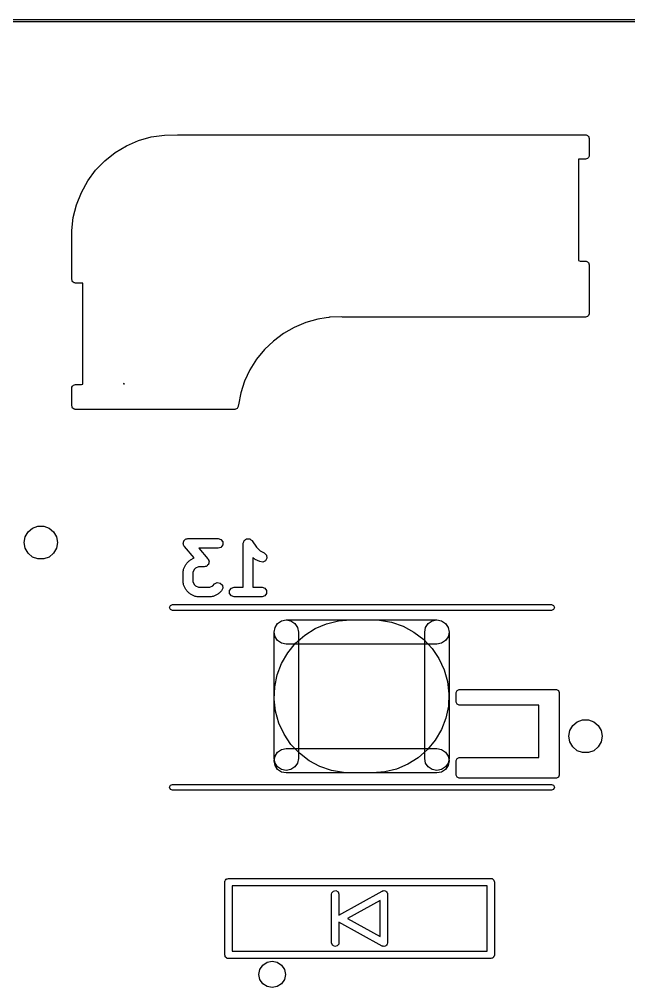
# Model space of a CAD drawing. Extents: x 62 to 223, y -188 to -37.
# Drawn here: x 187.11 to 199.65, y -68.89 to -48.97 of the extents above; entities that cross this region are included whole.
import ezdxf

# ---------------------------------------------------------------- set-up
doc = ezdxf.new("R2010")
doc.units = 0
doc.layers.add('BLACK', color=7, linetype='CONTINUOUS')

msp = doc.modelspace()

# ---------------------------------------------------------------- linework, layer by layer
at = {"layer": 'BLACK', "linetype": 'CONTINUOUS'}
for p, q in [((185.135, -48.9697), (222.235, -48.9697)), ((222.235, -49.0197), (185.135, -49.0197)), ((189.562, -51.463), (189.823, -51.3886)), ((189.823, -51.3886), (190.092, -51.349)), ((190.092, -51.349), (190.36, -51.3449)), ((190.36, -51.3449), (190.36, -51.3447)), ((190.36, -51.3447), (198.76, -51.3447)), ((198.76, -51.3447), (198.77, -51.3464)), ((198.77, -51.3464), (198.773, -51.3458)), ((198.773, -51.3458), (198.776, -51.3475)), ((198.776, -51.3475), (198.786, -51.3492)), ((198.786, -51.3492), (198.801, -51.3617)), ((198.801, -51.3617), (198.817, -51.3715)), ((198.817, -51.3715), (198.82, -51.3778)), ((198.82, -51.3778), (198.825, -51.3822)), ((198.825, -51.3822), (198.828, -51.4014)), ((189.079, -51.7104), (189.312, -51.5709)), ((189.312, -51.5709), (189.562, -51.463)), ((198.828, -51.4014), (198.835, -51.4197)), ((198.835, -51.4197), (198.835, -51.7697)), ((188.866, -51.8792), (189.079, -51.7104)), ((198.83, -51.7954), (198.818, -51.8103)), ((198.832, -51.7856), (198.83, -51.7954)), ((198.834, -51.7827), (198.832, -51.7856)), ((198.835, -51.7697), (198.833, -51.7794)), ((198.833, -51.7794), (198.834, -51.7827)), ((188.677, -52.0743), (188.866, -51.8792)), ((198.76, -51.8447), (198.615, -51.8447)), ((198.615, -51.8447), (198.615, -53.9297)), ((198.778, -51.838), (198.76, -51.8447)), ((198.797, -51.8347), (198.778, -51.838)), ((198.802, -51.8295), (198.797, -51.8347)), ((198.808, -51.8272), (198.802, -51.8295)), ((198.818, -51.8103), (198.808, -51.8272)), ((188.515, -52.2924), (188.677, -52.0743)), ((188.383, -52.5298), (188.515, -52.2924)), ((188.283, -52.7825), (188.383, -52.5298)), ((188.216, -53.046), (188.283, -52.7825)), ((188.185, -53.316), (188.216, -53.046)), ((188.185, -53.3172), (188.185, -53.316)), ((188.185, -53.3197), (188.185, -53.3172)), ((188.185, -54.3197), (188.185, -53.3197)), ((198.615, -53.9297), (198.646, -53.9447)), ((198.646, -53.9447), (198.76, -53.9447)), ((198.76, -53.9447), (198.77, -53.9464)), ((198.77, -53.9464), (198.773, -53.9458)), ((198.773, -53.9458), (198.776, -53.9475)), ((198.776, -53.9475), (198.786, -53.9492)), ((198.786, -53.9492), (198.801, -53.9617)), ((198.801, -53.9617), (198.817, -53.9715)), ((198.817, -53.9715), (198.82, -53.9778)), ((198.82, -53.9778), (198.825, -53.9822)), ((198.825, -53.9822), (198.828, -54.0014)), ((198.828, -54.0014), (198.835, -54.0197)), ((198.835, -54.0197), (198.835, -55.0197)), ((188.192, -54.338), (188.185, -54.3197)), ((188.195, -54.3572), (188.192, -54.338)), ((188.2, -54.3615), (188.195, -54.3572)), ((188.203, -54.3679), (188.2, -54.3615)), ((188.219, -54.3777), (188.203, -54.3679)), ((188.234, -54.3902), (188.219, -54.3777)), ((188.244, -54.3919), (188.234, -54.3902)), ((188.247, -54.3936), (188.244, -54.3919)), ((188.25, -54.393), (188.247, -54.3936)), ((188.26, -54.3947), (188.25, -54.393)), ((188.415, -54.3947), (188.26, -54.3947)), ((188.415, -56.4787), (188.415, -54.3947)), ((193.248, -55.1378), (193.001, -55.2076)), ((193.423, -55.1108), (193.248, -55.1378)), ((193.48, -55.1051), (193.423, -55.1108)), ((193.492, -55.1001), (193.48, -55.1051)), ((193.502, -55.0987), (193.492, -55.1001)), ((193.74, -55.0912), (193.502, -55.0987)), ((193.756, -55.094), (193.74, -55.0912)), ((193.758, -55.0947), (193.756, -55.094)), ((193.759, -55.0944), (193.758, -55.0947)), ((193.76, -55.0947), (193.759, -55.0944)), ((198.76, -55.0947), (193.76, -55.0947)), ((198.778, -55.088), (198.76, -55.0947)), ((198.797, -55.0847), (198.778, -55.088)), ((198.802, -55.0795), (198.797, -55.0847)), ((198.808, -55.0772), (198.802, -55.0795)), ((198.818, -55.0603), (198.808, -55.0772)), ((198.83, -55.0454), (198.818, -55.0603)), ((198.832, -55.0356), (198.83, -55.0454)), ((198.834, -55.0327), (198.832, -55.0356)), ((198.835, -55.0197), (198.833, -55.0294)), ((198.833, -55.0294), (198.834, -55.0327)), ((192.765, -55.3069), (192.543, -55.4342)), ((193.001, -55.2076), (192.765, -55.3069)), ((192.543, -55.4342), (192.337, -55.5878)), ((192.152, -55.7652), (191.99, -55.9638)), ((192.337, -55.5878), (192.152, -55.7652)), ((191.99, -55.9638), (191.853, -56.1807)), ((191.853, -56.1807), (191.744, -56.4127)), ((188.185, -56.5597), (188.187, -56.55)), ((188.185, -56.9197), (188.185, -56.5597)), ((188.186, -56.5467), (188.188, -56.5438)), ((188.187, -56.55), (188.186, -56.5467)), ((188.188, -56.5438), (188.19, -56.534)), ((188.19, -56.534), (188.202, -56.5191)), ((188.202, -56.5191), (188.212, -56.5022)), ((188.212, -56.5022), (188.218, -56.4999)), ((188.218, -56.4999), (188.222, -56.4947)), ((188.222, -56.4947), (188.242, -56.4914)), ((188.242, -56.4914), (188.26, -56.4847)), ((188.26, -56.4847), (188.385, -56.4847)), ((188.385, -56.4847), (188.415, -56.4787)), ((189.253, -56.4607), (189.252, -56.4697)), ((189.252, -56.4697), (189.27, -56.4697)), ((189.27, -56.4697), (189.253, -56.4607)), ((191.744, -56.4127), (191.664, -56.6563)), ((191.664, -56.6563), (191.616, -56.8976)), ((188.192, -56.938), (188.185, -56.9197)), ((188.195, -56.9572), (188.192, -56.938)), ((188.2, -56.9615), (188.195, -56.9572)), ((188.203, -56.9679), (188.2, -56.9615)), ((188.219, -56.9777), (188.203, -56.9679)), ((191.588, -56.9772), (191.54, -56.9947)), ((191.614, -56.9327), (191.588, -56.9772)), ((191.618, -56.9083), (191.612, -56.9211)), ((191.612, -56.9211), (191.614, -56.9327)), ((191.616, -56.8976), (191.618, -56.9083)), ((188.234, -56.9902), (188.219, -56.9777)), ((188.244, -56.9919), (188.234, -56.9902)), ((188.247, -56.9936), (188.244, -56.9919)), ((188.25, -56.993), (188.247, -56.9936)), ((188.26, -56.9947), (188.25, -56.993)), ((191.12, -56.9947), (188.26, -56.9947)), ((191.144, -56.9982), (191.12, -56.9947)), ((191.169, -56.9947), (191.144, -56.9982)), ((191.54, -56.9947), (191.169, -56.9947)), ((187.227, -59.6174), (187.286, -59.5143)), ((187.286, -59.5143), (187.378, -59.4378)), ((187.378, -59.4378), (187.489, -59.3971)), ((187.489, -59.3971), (187.609, -59.3971)), ((187.609, -59.3971), (187.72, -59.4378)), ((187.72, -59.4378), (187.812, -59.5143)), ((187.812, -59.5143), (187.871, -59.6174)), ((187.206, -59.7347), (187.227, -59.6174)), ((187.227, -59.852), (187.206, -59.7347)), ((187.871, -59.6174), (187.892, -59.7347)), ((187.892, -59.7347), (187.871, -59.852)), ((190.479, -59.7611), (190.483, -59.7414)), ((190.483, -59.7716), (190.479, -59.7611)), ((190.483, -59.7212), (190.49, -59.712)), ((190.483, -59.7414), (190.483, -59.7212)), ((190.49, -59.712), (190.492, -59.7009)), ((190.492, -59.7009), (190.507, -59.6875)), ((190.507, -59.6875), (190.519, -59.6712)), ((190.519, -59.6712), (190.53, -59.6677)), ((190.53, -59.6677), (190.539, -59.6602)), ((190.539, -59.6602), (190.559, -59.6583)), ((190.559, -59.6583), (190.578, -59.6521)), ((190.578, -59.6521), (191.197, -59.6521)), ((191.197, -59.6521), (191.256, -59.6712)), ((191.256, -59.6712), (191.292, -59.7212)), ((191.292, -59.7212), (191.292, -59.783)), ((191.716, -59.7481), (191.726, -59.7209)), ((191.717, -59.7501), (191.716, -59.7481)), ((191.716, -59.7521), (191.717, -59.7501)), ((191.716, -60.6521), (191.716, -59.7521)), ((191.726, -59.7209), (191.735, -59.6933)), ((191.735, -59.6933), (191.737, -59.6921)), ((191.737, -59.6921), (191.738, -59.6901)), ((191.738, -59.6901), (191.762, -59.674)), ((191.762, -59.674), (191.785, -59.657)), ((191.785, -59.657), (191.787, -59.657)), ((191.787, -59.657), (191.789, -59.6558)), ((191.789, -59.6558), (191.818, -59.657)), ((191.818, -59.657), (191.847, -59.657)), ((191.847, -59.657), (191.849, -59.6582)), ((191.849, -59.6582), (191.851, -59.6583)), ((191.851, -59.6583), (191.874, -59.6763)), ((191.874, -59.6763), (191.897, -59.6933)), ((191.897, -59.6933), (191.898, -59.6953)), ((191.898, -59.6953), (191.899, -59.6966)), ((191.899, -59.6966), (191.989, -59.8312)), ((187.286, -59.9551), (187.227, -59.852)), ((187.378, -60.0316), (187.286, -59.9551)), ((187.812, -59.9551), (187.72, -60.0316)), ((187.871, -59.852), (187.812, -59.9551)), ((190.483, -59.783), (190.483, -59.7716)), ((190.495, -59.7994), (190.483, -59.783)), ((190.503, -59.8179), (190.495, -59.7994)), ((190.707, -60.0518), (190.503, -59.8179)), ((191.197, -59.8521), (190.798, -59.8521)), ((190.798, -59.8521), (190.987, -60.0672)), ((191.256, -59.833), (191.197, -59.8521)), ((191.292, -59.783), (191.256, -59.833)), ((191.989, -59.8312), (192.066, -59.908)), ((192.066, -59.908), (192.147, -59.9484)), ((192.147, -59.9484), (192.191, -59.9917)), ((187.489, -60.0723), (187.378, -60.0316)), ((187.609, -60.0723), (187.489, -60.0723)), ((187.72, -60.0316), (187.609, -60.0723)), ((190.548, -60.172), (190.555, -60.1576)), ((190.555, -60.1576), (190.603, -60.11)), ((190.603, -60.11), (190.617, -60.1026)), ((190.617, -60.1026), (190.629, -60.0912)), ((190.629, -60.0912), (190.707, -60.0518)), ((190.987, -60.0672), (190.995, -60.0858)), ((190.995, -60.0858), (191.007, -60.1021)), ((191.007, -60.164), (191, -60.1732)), ((191.007, -60.1021), (191.007, -60.1135)), ((191.007, -60.1135), (191.011, -60.124)), ((191.011, -60.124), (191.007, -60.1437)), ((191.007, -60.1437), (191.007, -60.164)), ((191.936, -60.0609), (191.916, -60.0411)), ((191.916, -60.0411), (191.916, -60.6521)), ((191.95, -60.0683), (191.936, -60.0609)), ((191.962, -60.0796), (191.95, -60.0683)), ((192.057, -60.1273), (191.962, -60.0796)), ((192.118, -60.1365), (192.057, -60.1273)), ((192.173, -60.108), (192.118, -60.1365)), ((192.201, -60.0527), (192.173, -60.108)), ((192.191, -59.9917), (192.201, -60.0527)), ((190.478, -60.3235), (190.485, -60.3016)), ((190.478, -60.5616), (190.478, -60.3235)), ((190.485, -60.3016), (190.489, -60.2788)), ((190.489, -60.2788), (190.536, -60.1836)), ((190.536, -60.1836), (190.548, -60.172)), ((190.708, -60.2875), (190.678, -60.3471)), ((190.678, -60.3471), (190.678, -60.538)), ((190.733, -60.2628), (190.708, -60.2875)), ((190.792, -60.233), (190.733, -60.2628)), ((190.911, -60.233), (190.792, -60.233)), ((190.931, -60.2268), (190.911, -60.233)), ((190.951, -60.225), (190.931, -60.2268)), ((190.959, -60.2175), (190.951, -60.225)), ((190.97, -60.214), (190.959, -60.2175)), ((190.982, -60.1976), (190.97, -60.214)), ((190.997, -60.1843), (190.982, -60.1976)), ((191, -60.1732), (190.997, -60.1843)), ((190.485, -60.5835), (190.478, -60.5616)), ((190.678, -60.538), (190.708, -60.5976)), ((191.126, -60.5861), (191.181, -60.5581)), ((191.181, -60.5581), (191.243, -60.5677)), ((190.489, -60.6063), (190.485, -60.5835)), ((190.536, -60.7016), (190.489, -60.6063)), ((190.548, -60.7131), (190.536, -60.7016)), ((190.555, -60.7276), (190.548, -60.7131)), ((190.603, -60.7752), (190.555, -60.7276)), ((190.708, -60.5976), (190.733, -60.6223)), ((190.733, -60.6223), (190.792, -60.6521)), ((190.792, -60.6521), (191.031, -60.6521)), ((191.031, -60.6521), (191.09, -60.6223)), ((191.09, -60.6223), (191.126, -60.5861)), ((191.268, -60.7276), (191.22, -60.7752)), ((191.243, -60.5677), (191.286, -60.6115)), ((191.296, -60.6725), (191.268, -60.7276)), ((191.286, -60.6115), (191.296, -60.6725)), ((191.435, -60.7212), (191.472, -60.6712)), ((191.435, -60.783), (191.435, -60.7212)), ((191.472, -60.6712), (191.53, -60.6521)), ((191.53, -60.6521), (191.716, -60.6521)), ((191.916, -60.6521), (192.102, -60.6521)), ((192.102, -60.6521), (192.161, -60.6712)), ((192.161, -60.6712), (192.197, -60.7212)), ((192.197, -60.7212), (192.197, -60.783)), ((190.617, -60.7825), (190.603, -60.7752)), ((190.629, -60.7939), (190.617, -60.7825)), ((190.724, -60.8415), (190.629, -60.7939)), ((190.747, -60.845), (190.724, -60.8415)), ((190.769, -60.8521), (190.747, -60.845)), ((191.054, -60.8521), (190.769, -60.8521)), ((191.076, -60.845), (191.054, -60.8521)), ((191.099, -60.8415), (191.076, -60.845)), ((191.194, -60.7939), (191.099, -60.8415)), ((191.206, -60.7825), (191.194, -60.7939)), ((191.22, -60.7752), (191.206, -60.7825)), ((191.472, -60.833), (191.435, -60.783)), ((191.53, -60.8521), (191.472, -60.833)), ((192.102, -60.8521), (191.53, -60.8521)), ((192.161, -60.833), (192.102, -60.8521)), ((192.197, -60.783), (192.161, -60.833)), ((190.2, -61.0697), (190.218, -61.0273)), ((190.218, -61.1121), (190.2, -61.0697)), ((190.218, -61.0273), (190.26, -61.0097)), ((190.26, -61.1297), (190.218, -61.1121)), ((190.26, -61.0097), (198.06, -61.0097)), ((198.06, -61.1297), (190.26, -61.1297)), ((198.06, -61.0097), (198.102, -61.0273)), ((198.102, -61.1121), (198.06, -61.1297)), ((198.102, -61.0273), (198.12, -61.0697)), ((198.12, -61.0697), (198.102, -61.1121)), ((192.423, -61.3982), (192.504, -61.344)), ((192.423, -61.3982), (192.504, -61.344)), ((192.423, -61.3982), (192.504, -61.344)), ((192.423, -61.3982), (192.504, -61.344)), ((192.504, -61.344), (192.6, -61.325)), ((192.504, -61.344), (192.6, -61.325)), ((192.504, -61.344), (192.6, -61.325)), ((192.504, -61.344), (192.6, -61.325)), ((192.6, -61.325), (195.7, -61.325)), ((192.6, -61.325), (192.696, -61.344)), ((192.6, -61.325), (195.7, -61.325)), ((192.6, -61.325), (192.696, -61.344)), ((192.696, -61.344), (192.777, -61.3982)), ((192.696, -61.344), (192.777, -61.3982)), ((193.428, -61.4055), (193.673, -61.3453)), ((193.428, -61.4055), (193.673, -61.3453)), ((193.428, -61.4055), (193.673, -61.3453)), ((193.428, -61.4055), (193.673, -61.3453)), ((193.673, -61.3453), (193.925, -61.325)), ((193.673, -61.3453), (193.925, -61.325)), ((193.673, -61.3453), (193.925, -61.325)), ((193.673, -61.3453), (193.925, -61.325)), ((193.925, -61.325), (194.375, -61.325)), ((193.925, -61.325), (194.375, -61.325)), ((193.925, -61.325), (194.375, -61.325)), ((193.925, -61.325), (194.375, -61.325)), ((194.375, -61.325), (194.518, -61.3315)), ((194.375, -61.325), (194.518, -61.3315)), ((194.375, -61.325), (194.518, -61.3315)), ((194.375, -61.325), (194.518, -61.3315)), ((194.518, -61.3315), (194.767, -61.3745)), ((194.518, -61.3315), (194.767, -61.3745)), ((194.518, -61.3315), (194.767, -61.3745)), ((194.518, -61.3315), (194.767, -61.3745)), ((195.523, -61.3982), (195.604, -61.344)), ((195.523, -61.3982), (195.604, -61.344)), ((195.604, -61.344), (195.7, -61.325)), ((195.604, -61.344), (195.7, -61.325)), ((195.7, -61.325), (195.796, -61.344)), ((195.7, -61.325), (195.796, -61.344)), ((195.7, -61.325), (195.796, -61.344)), ((195.7, -61.325), (195.796, -61.344)), ((195.796, -61.344), (195.877, -61.3982)), ((195.796, -61.344), (195.877, -61.3982)), ((195.796, -61.344), (195.877, -61.3982)), ((195.796, -61.344), (195.877, -61.3982)), ((192.35, -61.575), (192.369, -61.4793)), ((192.35, -61.575), (192.369, -61.4793)), ((192.35, -61.575), (192.369, -61.4793)), ((192.35, -61.575), (192.369, -61.4793)), ((192.369, -61.4793), (192.423, -61.3982)), ((192.369, -61.4793), (192.423, -61.3982)), ((192.369, -61.4793), (192.423, -61.3982)), ((192.369, -61.4793), (192.423, -61.3982)), ((192.777, -61.3982), (192.831, -61.4793)), ((192.777, -61.3982), (192.831, -61.4793)), ((192.831, -61.4793), (192.85, -61.575)), ((192.831, -61.4793), (192.85, -61.575)), ((192.982, -61.6388), (193.195, -61.5042)), ((192.982, -61.6388), (193.195, -61.5042)), ((192.982, -61.6388), (193.195, -61.5042)), ((192.982, -61.6388), (193.195, -61.5042)), ((193.195, -61.5042), (193.428, -61.4055)), ((193.195, -61.5042), (193.428, -61.4055)), ((193.195, -61.5042), (193.428, -61.4055)), ((193.195, -61.5042), (193.428, -61.4055)), ((194.767, -61.3745), (195.006, -61.4567)), ((194.767, -61.3745), (195.006, -61.4567)), ((194.767, -61.3745), (195.006, -61.4567)), ((194.767, -61.3745), (195.006, -61.4567)), ((195.006, -61.4567), (195.228, -61.5761)), ((195.006, -61.4567), (195.228, -61.5761)), ((195.006, -61.4567), (195.228, -61.5761)), ((195.006, -61.4567), (195.228, -61.5761)), ((195.45, -61.575), (195.469, -61.4793)), ((195.45, -61.575), (195.469, -61.4793)), ((195.469, -61.4793), (195.523, -61.3982)), ((195.469, -61.4793), (195.523, -61.3982)), ((195.877, -61.3982), (195.931, -61.4793)), ((195.877, -61.3982), (195.931, -61.4793)), ((195.877, -61.3982), (195.931, -61.4793)), ((195.877, -61.3982), (195.931, -61.4793)), ((195.931, -61.4793), (195.95, -61.575)), ((195.931, -61.4793), (195.95, -61.575)), ((195.931, -61.4793), (195.95, -61.575)), ((195.931, -61.4793), (195.95, -61.575)), ((192.369, -61.6707), (192.35, -61.575)), ((192.35, -64.175), (192.35, -61.575)), ((192.369, -61.6707), (192.35, -61.575)), ((192.35, -64.175), (192.35, -61.575)), ((192.423, -61.7518), (192.369, -61.6707)), ((192.423, -61.7518), (192.369, -61.6707)), ((192.504, -61.806), (192.423, -61.7518)), ((192.504, -61.806), (192.423, -61.7518)), ((192.792, -61.8059), (192.982, -61.6388)), ((192.792, -61.8059), (192.982, -61.6388)), ((192.792, -61.8059), (192.982, -61.6388)), ((192.792, -61.8059), (192.982, -61.6388)), ((192.85, -61.575), (192.85, -64.175)), ((192.85, -61.575), (192.85, -64.175)), ((195.228, -61.5761), (195.429, -61.7295)), ((195.228, -61.5761), (195.429, -61.7295)), ((195.228, -61.5761), (195.429, -61.7295)), ((195.228, -61.5761), (195.429, -61.7295)), ((195.429, -61.7295), (195.602, -61.9131)), ((195.429, -61.7295), (195.602, -61.9131)), ((195.429, -61.7295), (195.602, -61.9131)), ((195.429, -61.7295), (195.602, -61.9131)), ((195.45, -64.175), (195.45, -61.575)), ((195.45, -64.175), (195.45, -61.575)), ((195.877, -61.7518), (195.796, -61.806)), ((195.877, -61.7518), (195.796, -61.806)), ((195.931, -61.6707), (195.877, -61.7518)), ((195.931, -61.6707), (195.877, -61.7518)), ((195.95, -61.575), (195.931, -61.6707)), ((195.95, -61.575), (195.931, -61.6707)), ((195.95, -61.575), (195.95, -64.175)), ((195.95, -61.575), (195.95, -64.175)), ((192.6, -61.825), (192.504, -61.806)), ((192.6, -61.825), (192.504, -61.806)), ((195.7, -61.825), (192.6, -61.825)), ((195.7, -61.825), (192.6, -61.825)), ((192.632, -62.0011), (192.792, -61.8059)), ((192.632, -62.0011), (192.792, -61.8059)), ((192.632, -62.0011), (192.792, -61.8059)), ((192.632, -62.0011), (192.792, -61.8059)), ((195.602, -61.9131), (195.744, -62.122)), ((195.602, -61.9131), (195.744, -62.122)), ((195.602, -61.9131), (195.744, -62.122)), ((195.602, -61.9131), (195.744, -62.122)), ((195.796, -61.806), (195.7, -61.825)), ((195.796, -61.806), (195.7, -61.825)), ((192.505, -62.2195), (192.632, -62.0011)), ((192.505, -62.2195), (192.632, -62.0011)), ((192.505, -62.2195), (192.632, -62.0011)), ((192.505, -62.2195), (192.632, -62.0011)), ((195.744, -62.122), (195.851, -62.351)), ((195.744, -62.122), (195.851, -62.351)), ((195.744, -62.122), (195.851, -62.351)), ((195.744, -62.122), (195.851, -62.351)), ((192.414, -62.4553), (192.505, -62.2195)), ((192.414, -62.4553), (192.505, -62.2195)), ((192.414, -62.4553), (192.505, -62.2195)), ((192.414, -62.4553), (192.505, -62.2195)), ((195.851, -62.351), (195.92, -62.5941)), ((195.851, -62.351), (195.92, -62.5941)), ((195.851, -62.351), (195.92, -62.5941)), ((195.851, -62.351), (195.92, -62.5941)), ((192.362, -62.7026), (192.414, -62.4553)), ((192.362, -62.7026), (192.414, -62.4553)), ((192.362, -62.7026), (192.414, -62.4553)), ((192.362, -62.7026), (192.414, -62.4553)), ((192.351, -62.955), (192.362, -62.7026)), ((192.351, -62.955), (192.362, -62.7026)), ((192.351, -62.955), (192.362, -62.7026)), ((192.351, -62.955), (192.362, -62.7026)), ((195.92, -62.5941), (195.949, -62.845)), ((195.92, -62.5941), (195.949, -62.845)), ((195.92, -62.5941), (195.949, -62.845)), ((195.92, -62.5941), (195.949, -62.845)), ((195.949, -62.845), (195.938, -63.0974)), ((195.949, -62.845), (195.938, -63.0974)), ((195.949, -62.845), (195.938, -63.0974)), ((195.949, -62.845), (195.938, -63.0974)), ((196.1, -62.8197), (196.118, -62.7773)), ((196.1, -63.0197), (196.1, -62.8197)), ((196.118, -62.7773), (196.16, -62.7597)), ((196.16, -62.7597), (198.16, -62.7597)), ((198.16, -62.7597), (198.202, -62.7773)), ((198.202, -62.7773), (198.22, -62.8197)), ((198.22, -62.8197), (198.22, -64.5197)), ((192.38, -63.2059), (192.351, -62.955)), ((192.38, -63.2059), (192.351, -62.955)), ((192.38, -63.2059), (192.351, -62.955)), ((192.38, -63.2059), (192.351, -62.955)), ((195.938, -63.0974), (195.886, -63.3447)), ((195.938, -63.0974), (195.886, -63.3447)), ((195.938, -63.0974), (195.886, -63.3447)), ((195.938, -63.0974), (195.886, -63.3447)), ((196.118, -63.0621), (196.1, -63.0197)), ((196.16, -63.0797), (196.118, -63.0621)), ((197.8, -63.0797), (196.16, -63.0797)), ((197.8, -64.1597), (197.8, -63.0797)), ((192.449, -63.449), (192.38, -63.2059)), ((192.449, -63.449), (192.38, -63.2059)), ((192.449, -63.449), (192.38, -63.2059)), ((192.449, -63.449), (192.38, -63.2059)), ((195.886, -63.3447), (195.795, -63.5805)), ((195.886, -63.3447), (195.795, -63.5805)), ((195.886, -63.3447), (195.795, -63.5805)), ((195.886, -63.3447), (195.795, -63.5805)), ((192.556, -63.678), (192.449, -63.449)), ((192.556, -63.678), (192.449, -63.449)), ((192.556, -63.678), (192.449, -63.449)), ((192.556, -63.678), (192.449, -63.449)), ((198.438, -63.6024), (198.497, -63.4993)), ((198.497, -63.4993), (198.589, -63.4228)), ((198.589, -63.4228), (198.7, -63.3821)), ((198.7, -63.3821), (198.82, -63.3821)), ((198.82, -63.3821), (198.931, -63.4228)), ((198.931, -63.4228), (199.023, -63.4993)), ((199.023, -63.4993), (199.082, -63.6024)), ((192.698, -63.8869), (192.556, -63.678)), ((192.698, -63.8869), (192.556, -63.678)), ((192.698, -63.8869), (192.556, -63.678)), ((192.698, -63.8869), (192.556, -63.678)), ((195.795, -63.5805), (195.668, -63.7989)), ((195.795, -63.5805), (195.668, -63.7989)), ((195.795, -63.5805), (195.668, -63.7989)), ((195.795, -63.5805), (195.668, -63.7989)), ((198.417, -63.7197), (198.438, -63.6024)), ((198.438, -63.837), (198.417, -63.7197)), ((199.082, -63.6024), (199.103, -63.7197)), ((199.103, -63.7197), (199.082, -63.837)), ((192.871, -64.0705), (192.698, -63.8869)), ((192.871, -64.0705), (192.698, -63.8869)), ((192.871, -64.0705), (192.698, -63.8869)), ((192.871, -64.0705), (192.698, -63.8869)), ((195.668, -63.7989), (195.508, -63.9941)), ((195.668, -63.7989), (195.508, -63.9941)), ((195.668, -63.7989), (195.508, -63.9941)), ((195.668, -63.7989), (195.508, -63.9941)), ((198.497, -63.9401), (198.438, -63.837)), ((198.589, -64.0166), (198.497, -63.9401)), ((199.023, -63.9401), (198.931, -64.0166)), ((199.082, -63.837), (199.023, -63.9401)), ((192.35, -64.225), (192.369, -64.1293)), ((192.35, -64.225), (192.369, -64.1293)), ((192.369, -64.1293), (192.423, -64.0482)), ((192.369, -64.1293), (192.423, -64.0482)), ((192.423, -64.0482), (192.504, -63.994)), ((192.423, -64.0482), (192.504, -63.994)), ((192.504, -63.994), (192.6, -63.975)), ((192.504, -63.994), (192.6, -63.975)), ((192.6, -63.975), (195.7, -63.975)), ((192.6, -63.975), (195.7, -63.975)), ((193.072, -64.2239), (192.871, -64.0705)), ((193.072, -64.2239), (192.871, -64.0705)), ((193.072, -64.2239), (192.871, -64.0705)), ((193.072, -64.2239), (192.871, -64.0705)), ((195.508, -63.9941), (195.318, -64.1612)), ((195.508, -63.9941), (195.318, -64.1612)), ((195.508, -63.9941), (195.318, -64.1612)), ((195.508, -63.9941), (195.318, -64.1612)), ((195.7, -63.975), (195.796, -63.994)), ((195.7, -63.975), (195.796, -63.994)), ((195.796, -63.994), (195.877, -64.0482)), ((195.796, -63.994), (195.877, -64.0482)), ((195.877, -64.0482), (195.931, -64.1293)), ((195.877, -64.0482), (195.931, -64.1293)), ((195.931, -64.1293), (195.95, -64.225)), ((195.931, -64.1293), (195.95, -64.225)), ((198.7, -64.0573), (198.589, -64.0166)), ((198.82, -64.0573), (198.7, -64.0573)), ((198.931, -64.0166), (198.82, -64.0573)), ((192.369, -64.2707), (192.35, -64.175)), ((192.369, -64.2707), (192.35, -64.175)), ((192.369, -64.3207), (192.35, -64.225)), ((192.369, -64.3207), (192.35, -64.225)), ((192.423, -64.3518), (192.369, -64.2707)), ((192.423, -64.3518), (192.369, -64.2707)), ((192.423, -64.4018), (192.369, -64.3207)), ((192.423, -64.4018), (192.369, -64.3207)), ((192.831, -64.2707), (192.777, -64.3518)), ((192.831, -64.2707), (192.777, -64.3518)), ((192.85, -64.175), (192.831, -64.2707)), ((192.85, -64.175), (192.831, -64.2707)), ((193.294, -64.3433), (193.072, -64.2239)), ((193.294, -64.3433), (193.072, -64.2239)), ((193.294, -64.3433), (193.072, -64.2239)), ((193.294, -64.3433), (193.072, -64.2239)), ((193.533, -64.4255), (193.294, -64.3433)), ((193.533, -64.4255), (193.294, -64.3433)), ((193.533, -64.4255), (193.294, -64.3433)), ((193.533, -64.4255), (193.294, -64.3433)), ((195.105, -64.2958), (194.872, -64.3945)), ((195.105, -64.2958), (194.872, -64.3945)), ((195.105, -64.2958), (194.872, -64.3945)), ((195.105, -64.2958), (194.872, -64.3945)), ((195.318, -64.1612), (195.105, -64.2958)), ((195.318, -64.1612), (195.105, -64.2958)), ((195.318, -64.1612), (195.105, -64.2958)), ((195.318, -64.1612), (195.105, -64.2958)), ((195.469, -64.2707), (195.45, -64.175)), ((195.469, -64.2707), (195.45, -64.175)), ((195.523, -64.3518), (195.469, -64.2707)), ((195.523, -64.3518), (195.469, -64.2707)), ((195.931, -64.2707), (195.877, -64.3518)), ((195.931, -64.2707), (195.877, -64.3518)), ((195.931, -64.3207), (195.877, -64.4018)), ((195.931, -64.3207), (195.877, -64.4018)), ((195.95, -64.175), (195.931, -64.2707)), ((195.95, -64.175), (195.931, -64.2707)), ((195.95, -64.225), (195.931, -64.3207)), ((195.95, -64.225), (195.931, -64.3207)), ((196.1, -64.2197), (196.118, -64.1773)), ((196.1, -64.5197), (196.1, -64.2197)), ((196.118, -64.1773), (196.16, -64.1597)), ((196.16, -64.1597), (197.8, -64.1597)), ((192.504, -64.406), (192.423, -64.3518)), ((192.504, -64.406), (192.423, -64.3518)), ((192.504, -64.456), (192.423, -64.4018)), ((192.504, -64.456), (192.423, -64.4018)), ((192.6, -64.425), (192.504, -64.406)), ((192.6, -64.425), (192.504, -64.406)), ((192.6, -64.475), (192.504, -64.456)), ((192.6, -64.475), (192.504, -64.456)), ((192.696, -64.406), (192.6, -64.425)), ((192.696, -64.406), (192.6, -64.425)), ((195.7, -64.475), (192.6, -64.475)), ((195.7, -64.475), (192.6, -64.475)), ((192.777, -64.3518), (192.696, -64.406)), ((192.777, -64.3518), (192.696, -64.406)), ((193.782, -64.4685), (193.533, -64.4255)), ((193.782, -64.4685), (193.533, -64.4255)), ((193.782, -64.4685), (193.533, -64.4255)), ((193.782, -64.4685), (193.533, -64.4255)), ((193.925, -64.475), (193.782, -64.4685)), ((193.925, -64.475), (193.782, -64.4685)), ((193.925, -64.475), (193.782, -64.4685)), ((193.925, -64.475), (193.782, -64.4685)), ((194.375, -64.475), (193.925, -64.475)), ((194.375, -64.475), (193.925, -64.475)), ((194.375, -64.475), (193.925, -64.475)), ((194.375, -64.475), (193.925, -64.475)), ((194.627, -64.4547), (194.375, -64.475)), ((194.627, -64.4547), (194.375, -64.475)), ((194.627, -64.4547), (194.375, -64.475)), ((194.627, -64.4547), (194.375, -64.475)), ((194.872, -64.3945), (194.627, -64.4547)), ((194.872, -64.3945), (194.627, -64.4547)), ((194.872, -64.3945), (194.627, -64.4547)), ((194.872, -64.3945), (194.627, -64.4547)), ((195.604, -64.406), (195.523, -64.3518)), ((195.604, -64.406), (195.523, -64.3518)), ((195.7, -64.425), (195.604, -64.406)), ((195.7, -64.425), (195.604, -64.406)), ((195.796, -64.406), (195.7, -64.425)), ((195.796, -64.406), (195.7, -64.425)), ((195.796, -64.456), (195.7, -64.475)), ((195.796, -64.456), (195.7, -64.475)), ((195.877, -64.3518), (195.796, -64.406)), ((195.877, -64.3518), (195.796, -64.406)), ((195.877, -64.4018), (195.796, -64.456)), ((195.877, -64.4018), (195.796, -64.456)), ((196.118, -64.5621), (196.1, -64.5197)), ((198.22, -64.5197), (198.202, -64.5621)), ((190.2, -64.7697), (190.218, -64.7273)), ((190.218, -64.7273), (190.26, -64.7097)), ((190.26, -64.7097), (198.06, -64.7097)), ((196.16, -64.5797), (196.118, -64.5621)), ((198.16, -64.5797), (196.16, -64.5797)), ((198.06, -64.7097), (198.102, -64.7273)), ((198.102, -64.7273), (198.12, -64.7697)), ((198.202, -64.5621), (198.16, -64.5797)), ((190.218, -64.8121), (190.2, -64.7697)), ((190.26, -64.8297), (190.218, -64.8121)), ((198.06, -64.8297), (190.26, -64.8297)), ((198.102, -64.8121), (198.06, -64.8297)), ((198.12, -64.7697), (198.102, -64.8121)), ((191.335, -66.7197), (191.337, -66.71)), ((191.335, -68.2197), (191.335, -66.7197)), ((191.336, -66.7067), (191.338, -66.7038)), ((191.337, -66.71), (191.336, -66.7067)), ((191.338, -66.7038), (191.34, -66.694)), ((191.34, -66.694), (191.352, -66.6791)), ((191.352, -66.6791), (191.362, -66.6622)), ((191.362, -66.6622), (191.368, -66.6599)), ((191.368, -66.6599), (191.373, -66.6547)), ((191.373, -66.6547), (191.392, -66.6514)), ((191.392, -66.6514), (191.41, -66.6447)), ((191.41, -66.6447), (196.81, -66.6447)), ((196.81, -66.6447), (196.82, -66.6464)), ((196.82, -66.6464), (196.823, -66.6458)), ((196.823, -66.6458), (196.826, -66.6475)), ((196.826, -66.6475), (196.836, -66.6492)), ((196.836, -66.6492), (196.851, -66.6617)), ((196.851, -66.6617), (196.867, -66.6715)), ((196.867, -66.6715), (196.87, -66.6778)), ((196.87, -66.6778), (196.875, -66.6822)), ((196.875, -66.6822), (196.878, -66.7014)), ((196.878, -66.7014), (196.885, -66.7197)), ((196.885, -66.7197), (196.885, -68.2197)), ((191.485, -66.7947), (191.485, -68.1447)), ((196.735, -66.7947), (191.485, -66.7947)), ((193.54, -66.944), (193.572, -66.9047)), ((193.572, -66.9047), (193.623, -66.8958)), ((193.623, -66.8958), (193.667, -66.9215)), ((193.667, -66.9215), (193.685, -66.9697)), ((193.685, -67.3978), (194.574, -66.9041)), ((194.574, -66.9041), (194.598, -66.8956)), ((194.598, -66.8956), (194.611, -66.898)), ((194.611, -66.898), (194.623, -66.8958)), ((194.623, -66.8958), (194.635, -66.9028)), ((194.635, -66.9028), (194.649, -66.9054)), ((194.649, -66.9054), (194.657, -66.9152)), ((194.657, -66.9152), (194.667, -66.9215)), ((194.667, -66.9215), (194.672, -66.9345)), ((194.672, -66.9345), (194.681, -66.9452)), ((196.735, -68.1447), (196.735, -66.7947)), ((193.535, -66.9697), (193.54, -66.944)), ((193.535, -67.9697), (193.535, -66.9697)), ((193.685, -66.9697), (193.685, -67.3978)), ((194.535, -67.0972), (193.864, -67.4697)), ((194.535, -67.8422), (194.535, -67.0972)), ((194.681, -66.9452), (194.681, -66.9578)), ((194.681, -66.9578), (194.685, -66.9697)), ((194.685, -66.9697), (194.685, -67.9697)), ((193.864, -67.4697), (194.535, -67.8422)), ((194.574, -68.0353), (193.685, -67.5416)), ((193.685, -67.5416), (193.685, -67.9697)), ((193.553, -68.0179), (193.535, -67.9697)), ((193.597, -68.0436), (193.553, -68.0179)), ((193.647, -68.0347), (193.597, -68.0436)), ((193.68, -67.9954), (193.647, -68.0347)), ((193.685, -67.9697), (193.68, -67.9954)), ((194.586, -68.0372), (194.574, -68.0353)), ((194.597, -68.0436), (194.586, -68.0372)), ((194.611, -68.0412), (194.597, -68.0436)), ((194.624, -68.0433), (194.611, -68.0412)), ((194.635, -68.0368), (194.624, -68.0433)), ((194.647, -68.0347), (194.635, -68.0368)), ((194.656, -68.0241), (194.647, -68.0347)), ((194.668, -68.017), (194.656, -68.0241)), ((194.672, -68.005), (194.668, -68.017)), ((194.68, -67.9954), (194.672, -68.005)), ((194.685, -67.9697), (194.68, -67.9954)), ((191.342, -68.238), (191.335, -68.2197)), ((191.345, -68.2572), (191.342, -68.238)), ((191.35, -68.2615), (191.345, -68.2572)), ((191.353, -68.2679), (191.35, -68.2615)), ((191.369, -68.2777), (191.353, -68.2679)), ((191.384, -68.2902), (191.369, -68.2777)), ((191.394, -68.2919), (191.384, -68.2902)), ((191.397, -68.2936), (191.394, -68.2919)), ((191.4, -68.293), (191.397, -68.2936)), ((191.41, -68.2947), (191.4, -68.293)), ((196.81, -68.2947), (191.41, -68.2947)), ((191.485, -68.1447), (196.735, -68.1447)), ((196.828, -68.288), (196.81, -68.2947)), ((196.847, -68.2847), (196.828, -68.288)), ((196.852, -68.2795), (196.847, -68.2847)), ((196.858, -68.2772), (196.852, -68.2795)), ((196.868, -68.2603), (196.858, -68.2772)), ((196.88, -68.2454), (196.868, -68.2603)), ((196.882, -68.2356), (196.88, -68.2454)), ((196.884, -68.2327), (196.882, -68.2356)), ((196.885, -68.2197), (196.883, -68.2294)), ((196.883, -68.2294), (196.884, -68.2327)), ((192.038, -68.6197), (192.059, -68.5156)), ((192.059, -68.5156), (192.118, -68.4273)), ((192.118, -68.4273), (192.206, -68.3683)), ((192.206, -68.3683), (192.31, -68.3476)), ((192.31, -68.3476), (192.414, -68.3683)), ((192.414, -68.3683), (192.502, -68.4273)), ((192.502, -68.4273), (192.561, -68.5156)), ((192.561, -68.5156), (192.582, -68.6197)), ((192.059, -68.7238), (192.038, -68.6197)), ((192.118, -68.8121), (192.059, -68.7238)), ((192.561, -68.7238), (192.502, -68.8121)), ((192.582, -68.6197), (192.561, -68.7238)), ((192.206, -68.8711), (192.118, -68.8121)), ((192.31, -68.8918), (192.206, -68.8711)), ((192.414, -68.8711), (192.31, -68.8918)), ((192.502, -68.8121), (192.414, -68.8711))]:
    msp.add_line(p, q, dxfattribs=at)

doc.saveas('drawing.dxf')
